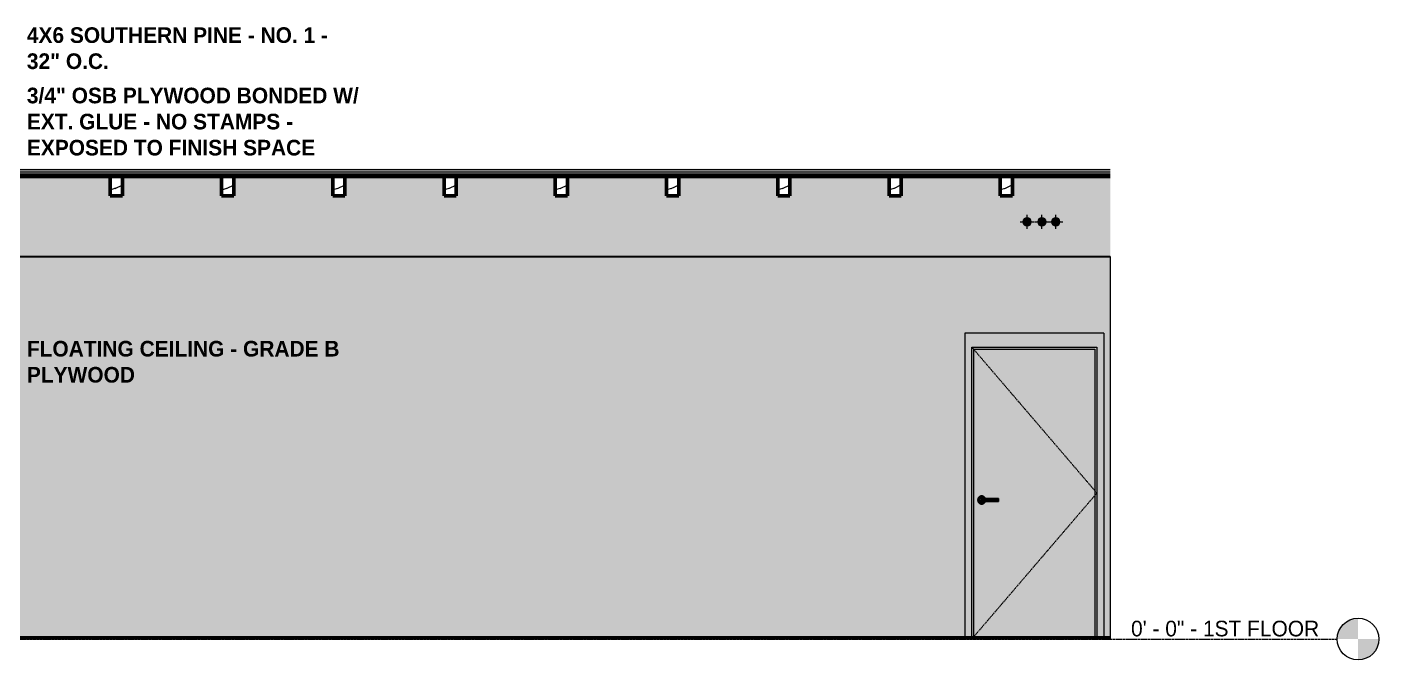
# Model space of a CAD drawing. Header units: inches. Extents: x -3510 to 2128, y -38 to 218.
# Drawn here: x -1744.6 to -1355.8, y -6 to 176 of the extents above; entities that cross this region are included whole.
import ezdxf

# ---------------------------------------------------------------- set-up
doc = ezdxf.new("R2010")
doc.units = ezdxf.units.IN
doc.header["$MEASUREMENT"] = 0
doc.linetypes.add('Dash 1_16_', pattern=[0.125, 0.0625, -0.0625])
doc.linetypes.add('Grid Line 1_2_', pattern=[0.875, 0.5, -0.125, 0.125, -0.125])
for name, color, linetype, lineweight in [('0-3', 50, 'Continuous', 9), ('0-4', 10, 'Continuous', 5), ('A-CLNG-3', 7, 'Continuous', 18), ('A-DOOR', 31, 'Continuous', 18), ('A-DOOR-6', 31, 'Dash 1_16_', 9), ('A-DOOR-7', 31, 'Continuous', 9), ('A-DOOR-FRAM', 31, 'Continuous', 9), ('A-DOOR-FRAM-4', 31, 'Continuous', 18), ('A-FLOR-1', 31, 'Continuous', 5), ('A-FLOR-2', 8, 'Continuous', 5), ('A-FLOR-3', 7, 'Continuous', 18), ('A-FLOR-4', 250, 'Continuous', 60), ('A-FLOR-LEVL', 51, 'Continuous', 9), ('A-FLOR-LEVL-1', 51, 'Grid Line 1_2_', 9), ('A-FLOR-MCUT-1', 7, 'Continuous', 18), ('A-FLOR-PATT-2', 253, 'Continuous', 9), ('A-FLOR-PATT-3', 50, 'Continuous', 9), ('A-WALL', 113, 'Continuous', 18), ('G-ANNO-TEXT', 231, 'Continuous', 9), ('I-WALL', 2, 'Continuous', 18), ('I-WALL-3', 2, 'Continuous', 5), ('P-PIPE', 3, 'Continuous', 9), ('P-PIPE-CNTR', 3, 'Continuous', 9), ('S-BEAM', 12, 'Continuous', 9), ('S-BEAM-1', 250, 'Continuous', 60)]:
    doc.layers.add(name, color=color, linetype=linetype, lineweight=lineweight)
doc.styles.add('Century Gothic', font='ufonts.com_century-gothic.ttf', dxfattribs={"height": 4.5})
doc.styles.add('Century Gothic_B', font='GOTHICB.TTF', dxfattribs={"height": 4.5})
pattern_1 = [(0, (0, 0), (7.68, 1.92), [0.634, -5.126, 0.634, -5.126, -30.72]), (0, (0, 0), (7.68, 1.92), [-11.52, 0.634, -10.886, 0.634, -5.126, -13.44]), (0, (0, 0), (7.68, 1.92), [-28.8, 0.634, -3.206, 0.634, -8.966]), (120, (2.88, 0.96), (-5.5027688, 5.6910751), [0.634, -5.126, 0.634, -5.126, -30.72]), (120, (2.88, 0.96), (-5.5027688, 5.6910751), [-11.52, 0.634, -10.886, 0.634, -5.126, -13.44]), (120, (2.88, 0.96), (-5.5027688, 5.6910751), [-28.8, 0.634, -3.206, 0.634, -8.966]), (240, (3.84, 4.8), (-2.1772312, -7.6110751), [0.634, -5.126, 0.634, -5.126, -30.72]), (240, (3.84, 4.8), (-2.1772312, -7.6110751), [-11.52, 0.634, -10.886, 0.634, -5.126, -13.44]), (240, (3.84, 4.8), (-2.1772312, -7.6110751), [-28.8, 0.634, -3.206, 0.634, -8.966])]
pattern_2 = [(0, (0, 0), (0, 2.399), []), (315, (0, 0), (2.3985062, 0), [3.393, -3.393]), (45, (0, 0), (2.3985062, 0), [3.393, -3.393])]
pattern_3 = [(216.87, (3.199, 7.997), (23.9897714, 15.99364286), [3.998, -35.986]), (206.565, (7.997, 5.598), (-7.9970807, -7.996619), [8.941, -8.941]), (198.435, (7.997, 1.599), (-15.9938446, -7.9970983), [5.058, -20.23])]

# ---------------------------------------------------------------- blocks, each defined once
blk = doc.blocks.new('CTR - 1st Phase - Shell_rvt-2-INTERIOR ELEVATION - CORRIDOR EAST _102_ - 1ST FLOOR - WEST WALL')
at = {"layer": 'A-FLOR-1'}
h = blk.add_hatch(color=256, dxfattribs=at)
h.paths.add_polyline_path([(3008.12, 110), (3198.99, 110), (3198.99, 133), (3170.87, 133), (3170.87, 127.5), (3167.37, 127.5), (3167.37, 133), (3138.87, 133), (3138.87, 127.5), (3135.37, 127.5), (3135.37, 133), (3106.87, 133), (3106.87, 127.5), (3103.37, 127.5), (3103.37, 133), (3074.87, 133), (3074.87, 127.5), (3071.37, 127.5), (3071.37, 133), (3042.87, 133), (3042.87, 127.5), (3039.37, 127.5), (3039.37, 133), (3010.87, 133), (3010.87, 127.5), (3007.37, 127.5), (3007.37, 133), (2978.87, 133), (2978.87, 127.5), (2975.37, 127.5), (2975.37, 133), (2946.87, 133), (2946.87, 127.5), (2943.37, 127.5), (2943.37, 133), (2914.87, 133), (2914.87, 127.5), (2911.37, 127.5), (2911.37, 133), (2882.87, 133), (2882.87, 127.5), (2879.37, 127.5), (2879.37, 133), (2850.87, 133), (2850.87, 127.5), (2847.37, 127.5), (2847.37, 133), (2818.87, 133), (2818.87, 127.5), (2815.37, 127.5), (2815.37, 133), (2786.87, 133), (2786.87, 127.5), (2785.47, 127.5), (2785.47, 110), (2920.57, 110)], flags=0)
h.paths.add_polyline_path([(3183.32, 118.81), (3183.01, 118.85), (3182.72, 118.97), (3182.48, 119.16), (3182.29, 119.41), (3182.17, 119.69), (3182.13, 120), (3182.17, 120.31), (3182.29, 120.59), (3182.48, 120.84), (3182.72, 121.03), (3183.01, 121.15), (3183.32, 121.19), (3183.62, 121.15), (3183.91, 121.03), (3184.16, 120.84), (3184.34, 120.59), (3184.46, 120.31), (3184.5, 120), (3184.46, 119.69), (3184.34, 119.41), (3184.16, 119.16), (3183.91, 118.97), (3183.62, 118.85)], flags=0)
h.paths.add_polyline_path([(3175.07, 118.81), (3174.77, 118.85), (3174.48, 118.97), (3174.23, 119.16), (3174.04, 119.41), (3173.92, 119.75), (3173.89, 120), (3173.93, 120.31), (3174.04, 120.59), (3174.23, 120.84), (3174.48, 121.03), (3174.77, 121.15), (3175.13, 121.18), (3175.38, 121.15), (3175.67, 121.03), (3175.91, 120.84), (3176.1, 120.59), (3176.22, 120.31), (3176.26, 120), (3176.2, 119.65), (3176.1, 119.41), (3175.91, 119.16), (3175.67, 118.97), (3175.38, 118.85), (3175.13, 118.82)], flags=0)
h.paths.add_polyline_path([(3179.32, 118.81), (3179.01, 118.85), (3178.72, 118.97), (3178.48, 119.16), (3178.29, 119.41), (3178.17, 119.69), (3178.13, 120), (3178.17, 120.31), (3178.29, 120.59), (3178.48, 120.84), (3178.72, 121.03), (3179.01, 121.15), (3179.32, 121.19), (3179.62, 121.15), (3179.91, 121.03), (3180.16, 120.84), (3180.34, 120.59), (3180.46, 120.31), (3180.5, 120), (3180.46, 119.69), (3180.34, 119.41), (3180.16, 119.16), (3179.91, 118.97), (3179.62, 118.85)], flags=0)
at = {"layer": 'A-FLOR-2'}
blk.add_hatch(color=256, dxfattribs=at).paths.add_polyline_path([(2516.03, 133.75), (3198.99, 133.75), (3198.99, 134.25), (2444.91, 134.25), (2444.91, 133.75), (2513.05, 133.75)], flags=0)
at = {"layer": 'A-FLOR-PATT-2'}
h = blk.add_hatch(dxfattribs=at)
h.set_pattern_fill('FP_9', color=256, style=0, pattern_type=2)
h.set_pattern_definition(pattern_1)
h.paths.add_polyline_path([(2444.91, 134.25), (3198.99, 134.25), (3198.99, 135), (2444.91, 135), (2444.91, 134.75)], flags=0)
h = blk.add_hatch(dxfattribs=at)
h.set_pattern_fill('FP_9', color=256, style=0, pattern_type=2)
h.set_pattern_definition(pattern_1)
h.paths.add_polyline_path([(2769.53, -0.04), (3198.99, -0.04), (3198.99, 0), (2435.5, 0), (2435.5, -0.04), (2721.81, -0.04)], flags=0)
at = {"layer": 'A-FLOR-PATT-3'}
h = blk.add_hatch(dxfattribs=at)
h.set_pattern_fill('FP_10', color=256, style=0, pattern_type=2)
h.set_pattern_definition(pattern_2)
h.paths.add_polyline_path([(3187.06, 135), (3198.99, 135), (3198.99, 135.34), (2444.91, 135.34), (2444.91, 135), (3186.34, 135)], flags=0)
h = blk.add_hatch(dxfattribs=at)
h.set_pattern_fill('FP_10', color=256, style=0, pattern_type=2)
h.set_pattern_definition(pattern_2)
h.paths.add_polyline_path([(2444.91, 133), (3198.99, 133), (3198.99, 133.75), (2444.91, 133.75)], flags=0)
h = blk.add_hatch(dxfattribs=at)
h.set_pattern_fill('FP_11', color=256, style=0, pattern_type=2)
h.set_pattern_definition([(135, (0, 0), (-2.1213203, -2.1213203), [])])
h.paths.add_polyline_path([(3151.27, 0), (3198.95, 0), (3198.95, 0.37), (2444.91, 0.37), (2444.91, 0), (3103.56, 0)], flags=0)
h.paths.add_polyline_path([(2441.66, 0), (2441.66, 0.37), (2440.78, 0.37), (2440.78, 0)], flags=0)
at = {"layer": 'A-CLNG-3'}
blk.add_line((2785.47, 110), (3198.95, 110), dxfattribs=at)
at = {"layer": 'A-FLOR-3'}
blk.add_line((3198.95, 110), (2785.47, 110), dxfattribs=at)
at = {"layer": 'A-FLOR-4'}
for p, q in [((2444.91, 133), (3198.99, 133)), ((3198.99, 0.37), (2435.5, 0.37))]:
    blk.add_line(p, q, dxfattribs=at)
at = {"layer": 'A-FLOR-MCUT-1'}
for p, q in [((3198.99, 135), (2444.91, 135)), ((3198.99, 134.25), (2444.91, 134.25)), ((3198.99, 133.75), (2444.91, 133.75)), ((3198.99, 0), (2435.5, 0))]:
    blk.add_line(p, q, dxfattribs=at)
blk = doc.blocks.new('LVL-Laminated Veneer Lumber - 4X6 S_ PINE - NO_ 1-2419997-INTERIOR ELEVATION - CORRIDOR EAST _102_ - 1ST FLOOR - WEST WALL')
at = {"layer": 'S-BEAM'}
h = blk.add_hatch(dxfattribs=at)
h.set_pattern_fill('FP_14', color=256, style=0, pattern_type=2)
h.set_pattern_definition(pattern_3)
h.paths.add_polyline_path([(3170.87, 127.5), (3170.87, 133), (3167.37, 133), (3167.37, 127.5)], flags=0)
at = {"layer": 'S-BEAM-1'}
for p, q in [((3170.87, 133), (3167.37, 133)), ((3167.37, 133), (3167.37, 127.5)), ((3170.87, 127.5), (3170.87, 133)), ((3167.37, 127.5), (3170.87, 127.5))]:
    blk.add_line(p, q, dxfattribs=at)
blk = doc.blocks.new('LVL-Laminated Veneer Lumber - 4X6 S_ PINE - NO_ 1-V18-INTERIOR ELEVATION - CORRIDOR EAST _102_ - 1ST FLOOR - WEST WALL')
at = {"layer": 'S-BEAM'}
h = blk.add_hatch(dxfattribs=at)
h.set_pattern_fill('FP_14', color=256, style=0, pattern_type=2)
h.set_pattern_definition(pattern_3)
h.paths.add_polyline_path([(3138.87, 127.5), (3138.87, 133), (3135.37, 133), (3135.37, 127.5)], flags=0)
at = {"layer": 'S-BEAM-1'}
for p, q in [((3138.87, 133), (3135.37, 133)), ((3135.37, 133), (3135.37, 127.5)), ((3138.87, 127.5), (3138.87, 133)), ((3135.37, 127.5), (3138.87, 127.5))]:
    blk.add_line(p, q, dxfattribs=at)
blk = doc.blocks.new('LVL-Laminated Veneer Lumber - 4X6 S_ PINE - NO_ 1-1619293-INTERIOR ELEVATION - CORRIDOR EAST _102_ - 1ST FLOOR - WEST WALL')
at = {"layer": 'S-BEAM'}
h = blk.add_hatch(dxfattribs=at)
h.set_pattern_fill('FP_14', color=256, style=0, pattern_type=2)
h.set_pattern_definition(pattern_3)
h.paths.add_polyline_path([(3103.37, 127.5), (3106.87, 127.5), (3106.87, 133), (3103.37, 133), (3103.37, 129.83)], flags=0)
at = {"layer": 'S-BEAM-1'}
for p, q in [((3106.87, 133), (3103.37, 133)), ((3103.37, 133), (3103.37, 127.5)), ((3106.87, 127.5), (3106.87, 133)), ((3103.37, 127.5), (3106.87, 127.5))]:
    blk.add_line(p, q, dxfattribs=at)
blk = doc.blocks.new('LVL-Laminated Veneer Lumber - 4X6 S_ PINE - NO_ 1-V19-INTERIOR ELEVATION - CORRIDOR EAST _102_ - 1ST FLOOR - WEST WALL')
at = {"layer": 'S-BEAM'}
h = blk.add_hatch(dxfattribs=at)
h.set_pattern_fill('FP_14', color=256, style=0, pattern_type=2)
h.set_pattern_definition(pattern_3)
h.paths.add_polyline_path([(3071.37, 127.5), (3074.87, 127.5), (3074.87, 133), (3071.37, 133), (3071.37, 127.83)], flags=0)
at = {"layer": 'S-BEAM-1'}
for p, q in [((3074.87, 133), (3071.37, 133)), ((3071.37, 133), (3071.37, 127.5)), ((3074.87, 127.5), (3074.87, 133)), ((3071.37, 127.5), (3074.87, 127.5))]:
    blk.add_line(p, q, dxfattribs=at)
blk = doc.blocks.new('LVL-Laminated Veneer Lumber - 4X6 S_ PINE - NO_ 1-1619292-INTERIOR ELEVATION - CORRIDOR EAST _102_ - 1ST FLOOR - WEST WALL')
at = {"layer": 'S-BEAM'}
h = blk.add_hatch(dxfattribs=at)
h.set_pattern_fill('FP_14', color=256, style=0, pattern_type=2)
h.set_pattern_definition(pattern_3)
h.paths.add_polyline_path([(3039.37, 127.5), (3042.87, 127.5), (3042.87, 133), (3039.37, 133)], flags=0)
at = {"layer": 'S-BEAM-1'}
for p, q in [((3042.87, 133), (3039.37, 133)), ((3039.37, 133), (3039.37, 127.5)), ((3042.87, 127.5), (3042.87, 133)), ((3039.37, 127.5), (3042.87, 127.5))]:
    blk.add_line(p, q, dxfattribs=at)
blk = doc.blocks.new('LVL-Laminated Veneer Lumber - 4X6 S_ PINE - NO_ 1-V20-INTERIOR ELEVATION - CORRIDOR EAST _102_ - 1ST FLOOR - WEST WALL')
at = {"layer": 'S-BEAM'}
h = blk.add_hatch(dxfattribs=at)
h.set_pattern_fill('FP_14', color=256, style=0, pattern_type=2)
h.set_pattern_definition(pattern_3)
h.paths.add_polyline_path([(3007.37, 127.5), (3010.87, 127.5), (3010.87, 133), (3007.37, 133)], flags=0)
at = {"layer": 'S-BEAM-1'}
for p, q in [((3010.87, 133), (3007.37, 133)), ((3007.37, 133), (3007.37, 127.5)), ((3010.87, 127.5), (3010.87, 133)), ((3007.37, 127.5), (3010.87, 127.5))]:
    blk.add_line(p, q, dxfattribs=at)
blk = doc.blocks.new('LVL-Laminated Veneer Lumber - 4X6 S_ PINE - NO_ 1-V21-INTERIOR ELEVATION - CORRIDOR EAST _102_ - 1ST FLOOR - WEST WALL')
at = {"layer": 'S-BEAM'}
h = blk.add_hatch(dxfattribs=at)
h.set_pattern_fill('FP_14', color=256, style=0, pattern_type=2)
h.set_pattern_definition(pattern_3)
h.paths.add_polyline_path([(2975.37, 127.5), (2978.87, 127.5), (2978.87, 133), (2975.37, 133), (2975.37, 128.3)], flags=0)
at = {"layer": 'S-BEAM-1'}
for p, q in [((2978.87, 133), (2975.37, 133)), ((2975.37, 133), (2975.37, 127.5)), ((2978.87, 127.5), (2978.87, 133)), ((2975.37, 127.5), (2978.87, 127.5))]:
    blk.add_line(p, q, dxfattribs=at)
blk = doc.blocks.new('LVL-Laminated Veneer Lumber - 4X6 S_ PINE - NO_ 1-V22-INTERIOR ELEVATION - CORRIDOR EAST _102_ - 1ST FLOOR - WEST WALL')
at = {"layer": 'S-BEAM'}
h = blk.add_hatch(dxfattribs=at)
h.set_pattern_fill('FP_14', color=256, style=0, pattern_type=2)
h.set_pattern_definition(pattern_3)
h.paths.add_polyline_path([(2946.87, 127.5), (2946.87, 133), (2943.37, 133), (2943.37, 127.5)], flags=0)
at = {"layer": 'S-BEAM-1'}
for p, q in [((2946.87, 133), (2943.37, 133)), ((2943.37, 133), (2943.37, 127.5)), ((2946.87, 127.5), (2946.87, 133)), ((2943.37, 127.5), (2946.87, 127.5))]:
    blk.add_line(p, q, dxfattribs=at)
blk = doc.blocks.new('LVL-Laminated Veneer Lumber - 4X6 S_ PINE - NO_ 1-V23-INTERIOR ELEVATION - CORRIDOR EAST _102_ - 1ST FLOOR - WEST WALL')
at = {"layer": 'S-BEAM'}
h = blk.add_hatch(dxfattribs=at)
h.set_pattern_fill('FP_14', color=256, style=0, pattern_type=2)
h.set_pattern_definition(pattern_3)
h.paths.add_polyline_path([(2911.37, 127.5), (2914.87, 127.5), (2914.87, 133), (2911.37, 133), (2911.37, 131.06)], flags=0)
at = {"layer": 'S-BEAM-1'}
for p, q in [((2914.87, 133), (2911.37, 133)), ((2911.37, 133), (2911.37, 127.5)), ((2914.87, 127.5), (2914.87, 133)), ((2911.37, 127.5), (2914.87, 127.5))]:
    blk.add_line(p, q, dxfattribs=at)
blk = doc.blocks.new('CTR - 1st Phase - Structure_rvt-2-INTERIOR ELEVATION - CORRIDOR EAST _102_ - 1ST FLOOR - WEST WALL')
at = {"layer": '0-3'}
for name in ['LVL-Laminated Veneer Lumber - 4X6 S_ PINE - NO_ 1-V23-INTERIOR ELEVATION - CORRIDOR EAST _102_ - 1ST FLOOR - WEST WALL', 'LVL-Laminated Veneer Lumber - 4X6 S_ PINE - NO_ 1-V22-INTERIOR ELEVATION - CORRIDOR EAST _102_ - 1ST FLOOR - WEST WALL', 'LVL-Laminated Veneer Lumber - 4X6 S_ PINE - NO_ 1-V21-INTERIOR ELEVATION - CORRIDOR EAST _102_ - 1ST FLOOR - WEST WALL', 'LVL-Laminated Veneer Lumber - 4X6 S_ PINE - NO_ 1-V20-INTERIOR ELEVATION - CORRIDOR EAST _102_ - 1ST FLOOR - WEST WALL', 'LVL-Laminated Veneer Lumber - 4X6 S_ PINE - NO_ 1-1619292-INTERIOR ELEVATION - CORRIDOR EAST _102_ - 1ST FLOOR - WEST WALL', 'LVL-Laminated Veneer Lumber - 4X6 S_ PINE - NO_ 1-V19-INTERIOR ELEVATION - CORRIDOR EAST _102_ - 1ST FLOOR - WEST WALL', 'LVL-Laminated Veneer Lumber - 4X6 S_ PINE - NO_ 1-1619293-INTERIOR ELEVATION - CORRIDOR EAST _102_ - 1ST FLOOR - WEST WALL', 'LVL-Laminated Veneer Lumber - 4X6 S_ PINE - NO_ 1-V18-INTERIOR ELEVATION - CORRIDOR EAST _102_ - 1ST FLOOR - WEST WALL', 'LVL-Laminated Veneer Lumber - 4X6 S_ PINE - NO_ 1-2419997-INTERIOR ELEVATION - CORRIDOR EAST _102_ - 1ST FLOOR - WEST WALL']:
    blk.add_blockref(name, (0, 0), dxfattribs=at)
blk = doc.blocks.new('HOLLOW METAL - HM - METAL LEAF - 1HR - 3-0 x 7-0-2191993-INTERIOR ELEVATION - CORRIDOR EAST _102_ - 1ST FLOOR - WEST WALL')
at = {"layer": 'A-DOOR'}
h = blk.add_hatch(color=256, dxfattribs=at)
h.paths.add_polyline_path([(3194.51, 0.37), (3194.51, 83.37), (3159.76, 83.37), (3159.76, 0.37)], flags=0)
h.paths.add_polyline_path([(3161.99, 38.82), (3161.69, 38.86), (3161.4, 38.98), (3161.16, 39.16), (3160.97, 39.41), (3160.85, 39.69), (3160.81, 40), (3160.85, 40.31), (3160.97, 40.59), (3161.16, 40.84), (3161.4, 41.02), (3161.71, 41.14), (3161.99, 41.18), (3162.3, 41.14), (3162.58, 41.02), (3162.83, 40.84), (3163.01, 40.59), (3163.1, 40.39), (3166.81, 40.38), (3166.81, 39.61), (3163.1, 39.61), (3163.01, 39.41), (3162.83, 39.16), (3162.58, 38.98), (3162.3, 38.86)], flags=0)
h = blk.add_hatch(color=256, dxfattribs=at)
h.paths.add_polyline_path([(3161.81, 39.72), (3161.72, 39.87), (3161.71, 39.9), (3161.7, 40), (3161.73, 40.15), (3161.79, 40.25), (3161.8, 40.25), (3161.75, 39.99), (3161.8, 39.75)], flags=0)
h.paths.add_polyline_path([(3161.99, 38.82), (3162.3, 38.86), (3162.58, 38.98), (3162.83, 39.16), (3163.01, 39.41), (3163.1, 39.61), (3161.98, 39.62), (3161.84, 39.7), (3161.81, 39.75), (3161.75, 40.01), (3161.83, 40.29), (3161.93, 40.36), (3162, 40.38), (3162.18, 40.38), (3162.28, 40.38), (3163.1, 40.39), (3163.01, 40.59), (3162.83, 40.84), (3162.58, 41.02), (3162.3, 41.14), (3161.99, 41.18), (3161.69, 41.14), (3161.4, 41.02), (3161.16, 40.84), (3160.97, 40.59), (3160.85, 40.31), (3160.81, 40), (3160.85, 39.69), (3160.97, 39.41), (3161.16, 39.16), (3161.4, 38.98), (3161.71, 38.86)], flags=0)
h = blk.add_hatch(color=256, dxfattribs=at)
h.paths.add_polyline_path([(3161.7, 40), (3161.75, 40), (3161.79, 40.25), (3161.72, 40.13), (3161.71, 40.1)], flags=0)
h.paths.add_polyline_path([(3162.3, 40), (3162.68, 40), (3162.68, 40.39), (3162.65, 40.38), (3162.07, 40.38), (3162.09, 40.39), (3161.93, 40.36), (3161.83, 40.29), (3161.81, 40.25), (3161.75, 40), (3162.27, 40)], flags=0)
for points in [[(3162.09, 39.61), (3162.31, 39.62), (3162.68, 39.62), (3162.68, 40), (3161.7, 40), (3161.72, 39.87), (3161.79, 39.75), (3161.84, 39.7), (3161.93, 39.64), (3162.03, 39.61)], [(3166.81, 40), (3166.81, 40.39), (3162.68, 40.38), (3162.68, 40), (3163.2, 40)], [(3163.17, 39.61), (3166.81, 39.62), (3166.81, 40), (3162.68, 40), (3162.68, 39.61), (3163.16, 39.61)]]:
    blk.add_hatch(color=256, dxfattribs=at).paths.add_polyline_path(points, flags=0)
at = {"layer": 'A-DOOR-FRAM-4'}
for points in [[(3197.14, 0.37), (3197.14, 88), (3157.14, 88), (3157.15, 0.37), (3159.14, 0.37), (3159.14, 84), (3195.14, 84), (3195.14, 0.37), (3197.13, 0.37)], [(3159.76, 0.37), (3159.76, 83.37), (3194.51, 83.37), (3194.51, 0.37), (3195.14, 0.37), (3195.14, 84), (3159.14, 84), (3159.14, 0.37)]]:
    blk.add_hatch(color=256, dxfattribs=at).paths.add_polyline_path(points, flags=0)
at = {"layer": 'A-DOOR-6'}
for p, q in [((3159.14, 84), (3195.14, 42)), ((3195.14, 42), (3159.46, 0.37))]:
    blk.add_line(p, q, dxfattribs=at)
at = {"layer": 'A-DOOR-7'}
for p, q in [((3166.81, 40.39), (3162.68, 40.39)), ((3162.68, 39.61), (3166.81, 39.61)), ((3166.81, 40.39), (3166.81, 40)), ((3166.81, 40), (3166.81, 39.61))]:
    blk.add_line(p, q, dxfattribs=at)
at = {"layer": 'A-DOOR-7', "flags": 128}
for points in [[(3162.68, 40.39), (3162.66, 40.39), (3162.63, 40.39), (3162.61, 40.39), (3162.59, 40.39), (3162.56, 40.39), (3162.54, 40.39), (3162.52, 40.39), (3162.49, 40.39), (3162.47, 40.39), (3162.45, 40.39), (3162.43, 40.39), (3162.41, 40.39), (3162.39, 40.39), (3162.37, 40.39), (3162.35, 40.39), (3162.33, 40.39), (3162.31, 40.39), (3162.29, 40.39), (3162.27, 40.39), (3162.26, 40.39), (3162.24, 40.39), (3162.22, 40.39), (3162.21, 40.39), (3162.2, 40.39), (3162.18, 40.39), (3162.17, 40.39), (3162.16, 40.39), (3162.15, 40.39), (3162.14, 40.39), (3162.13, 40.39), (3162.12, 40.39), (3162.11, 40.39), (3162.11, 40.39), (3162.1, 40.39), (3162.1, 40.39), (3162.09, 40.39), (3162.09, 40.39), (3162.09, 40.39), (3162.09, 40.39)], [(3162.09, 39.61), (3162.09, 39.61), (3162.09, 39.61), (3162.09, 39.61), (3162.1, 39.61), (3162.1, 39.61), (3162.11, 39.61), (3162.11, 39.61), (3162.12, 39.61), (3162.13, 39.61), (3162.14, 39.61), (3162.15, 39.61), (3162.16, 39.61), (3162.17, 39.61), (3162.18, 39.61), (3162.19, 39.61), (3162.21, 39.61), (3162.22, 39.61), (3162.24, 39.61), (3162.25, 39.61), (3162.27, 39.61), (3162.29, 39.61), (3162.3, 39.61), (3162.32, 39.61), (3162.34, 39.61), (3162.36, 39.61), (3162.38, 39.61), (3162.4, 39.61), (3162.42, 39.61), (3162.44, 39.61), (3162.47, 39.61), (3162.49, 39.61), (3162.51, 39.61), (3162.53, 39.61), (3162.56, 39.61), (3162.58, 39.61), (3162.6, 39.61), (3162.63, 39.61), (3162.65, 39.61), (3162.67, 39.61), (3162.68, 39.61)]]:
    blk.add_lwpolyline(points, dxfattribs=at)
at = {"layer": 'A-DOOR-7'}
for start, end in [(19.6343, 180), (180, 340.4367)]:
    blk.add_arc((3161.99, 40), 1.18, start, end, dxfattribs=at)
at = {"layer": 'A-DOOR-FRAM'}
for p, q in [((3197.14, 88), (3157.14, 88)), ((3157.14, 88), (3157.14, 0.37)), ((3197.14, 88), (3197.14, 0.37)), ((3159.14, 84), (3195.14, 84)), ((3159.14, 0.37), (3159.14, 84)), ((3159.76, 83.37), (3194.51, 83.37)), ((3159.76, 0.37), (3159.76, 83.37)), ((3194.51, 83.37), (3194.51, 0.37)), ((3195.14, 84), (3195.14, 0.37))]:
    blk.add_line(p, q, dxfattribs=at)
blk = doc.blocks.new('Level - Level Head - Circle-50818-INTERIOR ELEVATION - CORRIDOR EAST _102_ - 1ST FLOOR - WEST WALL')
at = {"layer": 'A-FLOR-LEVL'}
h = blk.add_hatch(color=256, dxfattribs=at)
edge = h.paths.add_edge_path(flags=0)
edge.add_line((3270.27, 0), (3264.27, 0))
edge.add_arc((3270.27, 0), 6, 90, 180, ccw=False)
edge.add_line((3270.27, 6), (3270.27, 0))
h = blk.add_hatch(color=256, dxfattribs=at)
edge = h.paths.add_edge_path(flags=0)
edge.add_line((3270.27, -6), (3270.27, 0))
edge.add_line((3270.27, 0), (3276.27, 0))
edge.add_arc((3270.27, 0), 6, 270, 360, ccw=False)
blk.add_circle((3270.27, 0), 6, dxfattribs=at)

msp = doc.modelspace()

# ---------------------------------------------------------------- hatches: boundary and pattern name
at = {"layer": 'A-WALL'}
msp.add_hatch(color=256, dxfattribs=at).paths.add_polyline_path([(-1433.04, 0), (-1433.04, 110), (-1433.09, 110), (-1433.09, 0)], flags=0)
at = {"layer": 'I-WALL'}
for points in [[(-1719.96, 0.37), (-1719.96, 109.87), (-1847.34, 109.87), (-1847.34, 105.82), (-1837.14, 105.82), (-1837.14, 105.07), (-1847.34, 105.07), (-1847.34, 0.37), (-1814.79, 0.37)], [(-1711.46, 0.37), (-1474.9, 0.37), (-1474.9, 88), (-1434.9, 88), (-1434.9, 0.37), (-1433.09, 0.37), (-1433.09, 109.87), (-1711.46, 109.87)]]:
    msp.add_hatch(color=256, dxfattribs=at).paths.add_polyline_path(points, flags=0)
at = {"layer": 'I-WALL-3'}
msp.add_hatch(color=256, dxfattribs=at).paths.add_polyline_path([(-1711.46, 0.37), (-1711.46, 109.87), (-1719.96, 109.87), (-1719.96, 0.37)], flags=0)
at = {"layer": 'P-PIPE'}
for points in [[(-1456.96, 118.81), (-1456.65, 118.85), (-1456.37, 118.97), (-1456.12, 119.16), (-1455.93, 119.41), (-1455.81, 119.69), (-1455.77, 120), (-1455.81, 120.31), (-1455.93, 120.59), (-1456.12, 120.84), (-1456.37, 121.03), (-1456.65, 121.15), (-1456.96, 121.19), (-1457.27, 121.15), (-1457.56, 121.03), (-1457.8, 120.84), (-1457.99, 120.59), (-1458.11, 120.31), (-1458.15, 120), (-1458.11, 119.69), (-1457.99, 119.41), (-1457.8, 119.16), (-1457.56, 118.97), (-1457.27, 118.85)], [(-1452.72, 118.81), (-1452.41, 118.85), (-1452.13, 118.97), (-1451.88, 119.16), (-1451.66, 119.47), (-1451.57, 119.69), (-1451.53, 120), (-1451.57, 120.31), (-1451.69, 120.59), (-1451.88, 120.84), (-1452.13, 121.03), (-1452.41, 121.15), (-1452.72, 121.19), (-1453.03, 121.15), (-1453.31, 121.03), (-1453.56, 120.84), (-1453.75, 120.59), (-1453.87, 120.31), (-1453.91, 120), (-1453.87, 119.69), (-1453.75, 119.41), (-1453.56, 119.16), (-1453.31, 118.97), (-1453.03, 118.85)], [(-1448.72, 118.81), (-1448.41, 118.85), (-1448.13, 118.97), (-1447.88, 119.16), (-1447.69, 119.41), (-1447.57, 119.69), (-1447.53, 120), (-1447.57, 120.31), (-1447.69, 120.59), (-1447.88, 120.84), (-1448.13, 121.03), (-1448.41, 121.15), (-1448.72, 121.19), (-1449.03, 121.15), (-1449.31, 121.03), (-1449.56, 120.84), (-1449.75, 120.59), (-1449.87, 120.31), (-1449.91, 120), (-1449.87, 119.69), (-1449.73, 119.39), (-1449.56, 119.16), (-1449.31, 118.97), (-1449.03, 118.85)]]:
    msp.add_hatch(color=256, dxfattribs=at).paths.add_polyline_path(points, flags=0)

# ---------------------------------------------------------------- linework, layer by layer
at = {"layer": 'A-FLOR-LEVL-1'}
msp.add_line((-2244.88, 0), (-1367.76, 0), dxfattribs=at)
at = {"layer": 'A-WALL'}
for p, q in [((-1433.04, 110), (-1433.09, 110)), ((-1433.09, 110), (-1433.09, -0.04))]:
    msp.add_line(p, q, dxfattribs=at)
at = {"layer": 'I-WALL'}
msp.add_line((-1433.09, 109.87), (-1847.34, 109.87), dxfattribs=at)
at = {"layer": 'P-PIPE'}
for centre, start, end in [((-1456.96, 120), 0, 180), ((-1452.72, 120), 0, 180), ((-1448.72, 120), 0, 180), ((-1456.96, 120), 180, 0), ((-1452.72, 120), 180, 0), ((-1448.72, 120), 180, 0)]:
    msp.add_arc(centre, 1.19, start, end, dxfattribs=at)
at = {"layer": 'P-PIPE-CNTR'}
for p, q in [((-1456.96, 118), (-1456.96, 122)), ((-1452.72, 118), (-1452.72, 122)), ((-1448.72, 118), (-1448.72, 122)), ((-1458.96, 120), (-1454.96, 120)), ((-1454.72, 120), (-1450.72, 120)), ((-1450.72, 120), (-1446.72, 120))]:
    msp.add_line(p, q, dxfattribs=at)

# ---------------------------------------------------------------- block references
at = {"layer": '0-4'}
for name in ['CTR - 1st Phase - Shell_rvt-2-INTERIOR ELEVATION - CORRIDOR EAST _102_ - 1ST FLOOR - WEST WALL', 'CTR - 1st Phase - Structure_rvt-2-INTERIOR ELEVATION - CORRIDOR EAST _102_ - 1ST FLOOR - WEST WALL']:
    msp.add_blockref(name, (-4632.04, 0), dxfattribs=at)
at = {"layer": 'A-DOOR'}
msp.add_blockref('HOLLOW METAL - HM - METAL LEAF - 1HR - 3-0 x 7-0-2191993-INTERIOR ELEVATION - CORRIDOR EAST _102_ - 1ST FLOOR - WEST WALL', (-4632.04, 0), dxfattribs=at)
at = {"layer": 'A-FLOR-LEVL'}
msp.add_blockref('Level - Level Head - Circle-50818-INTERIOR ELEVATION - CORRIDOR EAST _102_ - 1ST FLOOR - WEST WALL', (-4632.04, 0), dxfattribs=at)

# ---------------------------------------------------------------- texts
at = {"layer": 'A-FLOR-LEVL', "insert": (-1427.07, 5.28), "char_height": 4.5, "width": 64.9935, "attachment_point": 1, "style": 'Century Gothic'}
msp.add_mtext('0\' - 0" - 1ST FLOOR', dxfattribs=at)
at = {"layer": 'G-ANNO-TEXT', "char_height": 4.5, "attachment_point": 1, "style": 'Century Gothic_B'}
for s, insert, width in [('4X6 SOUTHERN PINE - NO. 1 -', (-1744.67, 175.96), 106.8075), ('32" O.C.', (-1744.67, 168.46), 30.4515), ('3/4" OSB PLYWOOD BONDED W/', (-1744.67, 158.59), 118.9275), ('EXT. GLUE - NO STAMPS -', (-1744.67, 151.09), 91.3545), ('EXPOSED TO FINISH SPACE', (-1744.67, 143.59), 97.4145), ('FLOATING CEILING - GRADE B', (-1744.67, 85.77), 109.383), ('PLYWOOD', (-1744.67, 78.27), 38.0265)]:
    msp.add_mtext(s, dxfattribs=dict(at, insert=insert, width=width))

doc.saveas('drawing.dxf')
